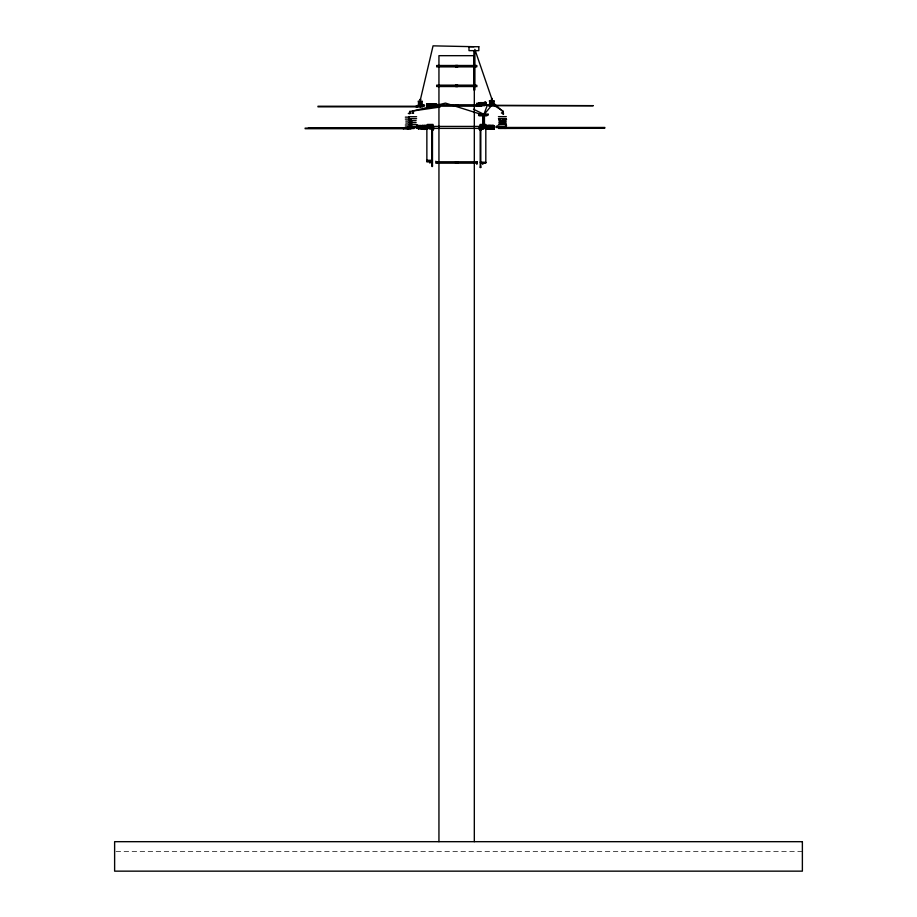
<?xml version="1.0" encoding="UTF-8"?>
<svg xmlns="http://www.w3.org/2000/svg" width="917" height="917" viewBox="0 0 917 917"><rect width="100%" height="100%" fill="white"/><g stroke="black" fill="none" stroke-linecap="round" stroke-linejoin="round"><path stroke-width="0.69" stroke-dasharray="4.58 3.44" d="M116.058 851.503L802.375 851.503"/><path stroke-width="1.38" d="M480.817 126.97L481.207 127.933M480.852 127.864C484.004 126.718 481.608 128.437 481.941 127.154M481.883 127.921L481.368 126.993M481.597 127.91L481.723 127.016L481.402 127.899M482.766 129.137L482.491 127.062L482.227 127.692M480.726 127.429L480.772 127.004M429.087 106.865L428.342 106.911L427.941 104.022L428.182 105.787L427.299 107.209L426.737 104.022L427.62 107.209L427.769 106.2M429.546 104.332L429.053 105.764M432.709 106.865L431.964 106.911L431.517 104.034L431.804 105.787L430.921 107.209L430.36 104.022L429.706 107.209L429.225 104.332M430.279 104.16L430.039 107.209L429.064 104.16M431.643 104.332L430.921 107.209L430.681 104.32L429.718 106.911L430.428 104.332M432.686 104.16L433.661 107.209L434.303 104.022L434.864 107.209L435.506 104.022L436.148 107.197L436.721 104.022L435.816 107.197L435.185 104.022L434.463 107.106L434.383 104.332M433.901 104.16L433.409 107.197L432.847 104.332M482.296 127.52L482.651 127.108M491.031 126.959L491.833 128.586L491.81 126.214M430.681 104.32L431.242 107.209L430.6 104.16M431.804 104.16L432.446 107.209L431.964 104.332M434.222 104.16L434.864 107.209L433.982 104.022L433.191 106.681L433.019 104.16M435.506 104.32L434.612 106.911L435.506 104.022L436.068 107.209L435.426 104.16M436.71 104.32L435.747 106.911L436.79 104.332M431.128 127.921C430.887 126.706 431.724 127.245 431.838 127.967M432.503 127.429L432.641 127.91M484.142 128.369L484.749 125.388L484.13 128.529L484.749 125.388L485.368 128.586L485.976 125.388L485.38 128.242L490.033 128.38L490.033 126.42M485.368 128.369L485.082 125.388L484.474 128.369M488.463 128.071C488.658 131.589 491.546 120.138 488.841 127.956M426.737 127.188C426.565 123.955 424.502 126.237 426.084 126.649C426.05 131.876 425.156 125.171 424.777 127.532C422.783 132.839 424.044 121.273 422.026 129.045C418.565 125.48 423.494 124.357 421.591 128.437C421.018 124.196 423.7 125.87 422.301 128.816C421.637 124.62 421.705 127.681 420.914 128.747C419.883 121.308 419.023 133.389 418.679 126.592C421.041 125.365 419.138 132.506 421.545 126.512C422.829 133.595 423.035 121.468 424.216 128.632C425.35 129.95 424.949 122.488 423.883 126.798C421.648 126.305 424.365 123.921 424.296 127.188M419.161 127.073C421.316 122.775 420.33 132.552 418.702 126.546C418.141 133.057 417.716 121.858 419.08 127.142C419.264 124.907 420.146 125.342 420.422 127.154C420.616 124.231 421.43 126.569 421.682 126.729C425.58 122.259 422.347 134.501 425.614 126.947C426.302 131.888 426.176 123.222 426.967 129.01C427.414 129.95 427.712 126.305 426.336 127.234M423.138 128.437L423.654 125.365L424.754 128.919L424.995 126.34L425.626 129.217L426.187 126.649L426.852 129.263L427.23 127.635L427.196 128.369M436.687 66.104L436.687 66.356M436.687 85.671L436.79 85.923M437.34 85.843L437.443 85.843M475.315 85.843L475.419 85.843M476.76 66.276L476.657 66.013M476.485 105.489L476.576 105.398M426.978 104.16L427.368 107.197L426.657 104.16M428.182 104.16L428.824 107.209L428.342 104.332M429.752 127.933C430.107 126.706 428.904 128.804 429.11 126.844L430.119 126.844M432.526 127.956L432.446 127.36M430.612 127.921C428.778 126.947 431.139 127.429 430.36 127.933M431.598 127.004L431.483 127.967M432.423 127.635C431.277 127.876 432.125 126.248 431.517 127.91M432.274 127.956L432.239 126.936L432.171 127.635M418.611 128.002L418.679 126.592M417.453 126.546L417.739 127.234L418.095 126.397L418.209 128.54L417.235 125.365L416.719 127.073L417.625 125.365L418.473 128.437L417.831 128.529L418.037 126.053L418.599 128.919L419 126.615M419.837 128.059L419.906 126.649M417.843 126.546C419.344 121.984 419.757 133.091 420.227 126.661C419.344 123.543 421.201 131.773 420.548 126.5C423.356 134.26 420.777 120.402 423.161 127.956M421.063 128.105L421.132 126.695M421.396 128.128L421.453 126.718M422.29 128.162L422.359 126.752M422.622 128.174L423.333 125.652L423.975 127.188M423.516 128.208L423.585 126.81M422.817 128.437C422.875 123.417 423.173 131.842 424.284 127.142M424.743 128.265L424.812 126.855M427.528 128.38C426.852 130.604 427.162 123.612 425.82 128.953C425.431 130.902 425.224 122.763 424.044 127.073M425.969 128.323L426.038 126.913M426.302 128.334L426.371 126.924M483.099 127.681L482.617 127.543M483.19 128.174L482.594 128.139L482.766 126.42L430.497 126.42L430.497 128.38L482.766 128.38M481.757 127.921L482.033 127.509M430.119 127.944L430.337 127.016M486.927 126.042L488.153 128.586L488.761 125.388L487.81 128.529L487.214 125.388L488.153 128.586L487.535 125.388L487.236 126.569M488.153 126.042L487.901 129.091L487.248 128.071M481.379 128.449L481.563 126.489M481.861 126.512L481.7 128.472L481.998 126.512M482.17 128.495L482.296 126.535M486.033 128.071C486.675 131.704 487.328 123.016 486.904 126.569M486.354 128.071L486.686 129.091L487.363 126.053M487.833 128.242L488.44 125.388L489.048 128.586L488.52 125.595L489.38 128.586L489.689 125.916L490.01 129.091L490.79 126.924L491.558 129.091L492.131 125.916L492.784 129.091L493.346 125.916L493.999 129.091L493.346 125.916L492.773 128.804L491.925 126.959M416.593 127.876L416.914 128.403M424.227 128.403L423.918 127.876L424.388 128.242M482.606 128.139L483.259 126.97M418.931 128.013L419.161 126.351L419.424 127.188M420.158 128.071L420.261 126.615M423.849 128.231L423.941 126.775M489.38 128.369L489.128 129.091L488.795 128.071M430.428 127.096L430.6 127.658M430.749 127.921L431.322 126.569M431.116 127.646L431.609 127.555M422.68 126.764L422.829 128.002M431.105 127.566L430.692 127.016L430.887 127.921M430.153 127.566L430.142 126.97M432.113 127.555L432.01 127.91M437.077 162.137L437.077 162.802M437.122 162.71L437.122 162.229M477.241 162.802L477.287 162.229M486.824 126.982L486.595 128.586L487.156 126.982M477.046 106.292L476.955 103.334L478.181 106.28L478.468 103.059L478.261 106.154M430.635 127.83L430.852 127.566M481.265 126.5L480.749 127.772L480.898 127.142M481.116 127.704L481.322 127.119M482.411 127.704L482.583 127.291M488.876 128.793L489.689 125.434L490.606 128.586L491.225 125.388L490.274 128.586L490.893 125.388L491.558 129.091L492.452 125.388L491.512 128.586L491.638 127.027M480.359 105.902C480.393 99.185 482.674 109.398 480.588 103.105C480.072 112.963 481.7 95.483 480.68 105.868M483.099 105.581L483.007 102.624L484.245 105.57L484.52 102.337L484.314 105.432M482.915 105.421L481.769 102.67L481.494 105.891L481.769 102.67L482.709 105.753L482.984 102.521L483.912 105.604L484.199 102.383L485.127 105.466L485.735 102.2L486.663 105.283L485.437 102.337L485.127 105.466L485.735 102.2L485.529 105.295M489.242 126.924L489.357 125.916L490.01 129.091L489.999 125.388L490.423 128.793M481.505 127.784L481.563 127.131M493.587 128.965L493.025 125.916L492.67 128.151L492.452 125.388L493.059 128.529L493.678 125.388L494.297 128.586L493.346 125.388L492.738 128.586L493.759 125.595L492.738 128.586L492.12 125.388L491.317 128.793M429.064 105.787L429.397 104.16M486.434 128.793L486.652 127.75M486.938 128.242C485.976 122.798 486.675 128.506 486.984 127.75M487.569 128.071L487.58 129.091L487.878 127.75M425.522 127.188C423.941 124.162 426.657 125.228 425.717 128.013M477.929 106.189C477.803 98.108 479.809 111.782 479.339 102.956M479.144 106.051L479.373 103.048L480.6 105.696L479.671 102.91L480.485 105.696M481.895 105.719L482.101 102.624L481.803 105.558L480.623 103.185L481.7 105.558M488.303 127.027L488.474 125.916L488.601 126.959M489.197 127.027L489.689 126.214L490.251 128.965M490.412 127.027L490.01 128.804L490.744 127.027M492.865 128.793L492.452 125.686L491.512 128.288L490.893 125.686L491.844 128.529L491.225 125.388L490.606 128.586L489.667 125.686L490.606 128.288L490.389 126.97M491.718 126.97L491.558 128.804M486.468 128.311C485.552 122.546 486.801 128.976 486.4 127.956M486.858 128.025L486.595 128.965M487.752 128.025L487.489 128.965M488.085 128.025L487.982 128.793M488.979 128.025L488.704 128.965M489.231 128.311L489.689 125.916L489.036 128.965M488.371 126.97L488.761 125.388L489.391 128.242M418.209 128.242L417.304 125.663L418.152 128.426M420.731 128.242L420.571 128.403M421.946 128.242L421.786 128.403M485.701 128.288L486.228 125.595L485.368 128.369M493.954 128.369L493.346 125.686L494.286 128.369M492.131 126.202L492.452 129.091L491.89 126.844M436.824 106.177L476.622 106.177L477.287 103.495L478.181 106.28L478.468 103.059L479.35 106.04M427.758 106.097C428.56 109.937 426.967 99.013 428.766 106.865M432.606 106.819L431.483 104.16M483.993 105.478L483.041 102.899L484.245 105.57L484.52 102.337L485.334 105.134M484.428 114.075L493.587 103.094L503.101 111.771L503.043 113.834M478.158 105.994L476.955 103.334L477.746 106.028M479.282 105.845C476.897 97.741 479.488 111.828 479.35 102.956M433.088 104.32L433.328 107.209L433.97 104.32M412.661 113.089L412.661 111.026L445.479 103.105L482.938 114.934L482.938 124.448M440.137 107.014L409.716 111.45L409.67 113.513M479.041 105.891L479.385 103.243L480.164 105.742M486.308 105.031L485.437 102.532L486.216 105.019M428.216 128.54L431.918 128.506L431.896 126.42L428.262 126.443M429.087 127.486L429.752 127.119M430.13 128.116L429.523 128.116M436.652 65.497L476.794 65.497M436.652 66.872L476.794 66.872M436.652 85.155L476.083 85.155M436.652 86.53L476.083 86.53M492.051 98.371L491.799 99.208M491.799 98.807L474.846 49.38M491.203 99.208L492.395 99.208M420.467 99.334L433.053 45.85L473.906 46.71M419.722 99.724L420.708 99.724M489.403 100.698L494.194 100.698M418.232 101.157L422.198 101.157M489.403 101.512L494.194 101.512M418.232 101.925L422.198 101.925M489.678 102.314L493.919 102.314M418.461 102.704L421.969 102.704M489.678 103.117L493.919 103.117M418.461 103.483L421.969 103.483M489.403 103.93L494.194 103.93M419.527 104.045L421.178 104.045M418.232 104.251L422.198 104.251M494.194 104.733L487.145 105.283L593.161 105.661M436.824 104.802L476.622 104.802M418.232 105.031L424.479 105.031L424.479 106.017L416.226 106.017L416.226 106.991L422.416 106.991M494.022 105.684L593.161 105.684M488.864 105.833L494.022 105.283M416.226 106.246L317.981 106.246L317.981 106.831L416.226 106.842M502.768 113.02L502.814 110.957L502.39 113.02M411.676 113.089L413.647 113.089M501.404 113.02L503.376 113.02M408.306 113.513L410.277 113.513M502.929 113.834L503.651 113.834M478.536 114.075L488.36 114.075M478.536 115.015L488.36 115.015M479.006 115.806L486.87 115.806M408.73 116.723L416.593 116.723M498.458 116.654L506.322 116.654M405.36 117.147L409.291 117.147M408.73 118.683L416.593 118.683M498.458 118.625L506.322 118.625M405.36 119.107L411.252 119.107M498.733 119.439L500.705 119.439M502.665 119.439L506.597 119.439M498.905 120.585L505.875 120.585M409.177 120.654L416.135 120.654M405.807 121.078L412.077 121.078M499.192 121.399L502.207 121.399M503.124 121.399L506.15 121.399M409.177 122.614L416.135 122.614M498.905 122.557L505.875 122.557M405.807 123.038L412.077 123.038M499.192 123.371L502.207 123.371M503.124 123.371L506.15 123.371M408.73 124.586L416.593 124.586M498.458 124.517L506.322 124.517M405.36 125.01L412.065 125.01M480.21 125.044L485.815 125.044M505.45 125.331L506.597 125.331M426.863 125.549L431.873 125.549L431.873 166.493L432.469 166.493L432.469 125.044L426.863 125.044L426.863 161.908L430.623 161.908M499.226 126.317L496.773 126.317L496.773 127.303L499.318 127.303M427.494 126.42L423.23 126.42L423.23 128.38L426.073 128.38M506.322 126.477L496.005 126.477L496.005 127.463L505.829 127.463L505.829 128.449M408.73 126.546L416.593 126.546L416.593 127.532L406.77 127.532L406.77 128.518L414.129 128.518M429.11 126.844L429.122 128.116M405.36 126.97L409.291 126.97M502.665 127.303L506.597 127.303L506.597 128.277M506.597 127.474L604.853 127.474L604.853 128.048L506.597 128.059M505.829 127.681L604.074 127.681L604.074 128.254L498.458 128.449M406.77 127.692L308.513 127.692L308.513 128.265L406.77 128.277M413.223 127.956L403.4 127.956L403.4 128.942L410.759 128.942M403.4 128.128L305.143 128.128L305.143 128.701L403.4 128.712M431.185 126.42L431.208 128.518L431.918 128.506M486.067 127.956L486.675 128.804M489.116 128.804L488.509 127.956M480.21 129.629L480.806 129.629M480.21 129.905L480.806 129.905M431.873 130.145L432.469 130.145M432.469 130.34L433.053 130.34L433.053 124.448L427.448 124.448L427.448 125.044M480.21 130.34L480.806 130.34M426.863 160.28L432.469 160.28M426.863 160.796L431.873 160.796M437.008 161.782L456.632 161.782L456.632 163.157L437.008 163.157M477.344 161.782L456.907 161.782L456.907 163.157L477.344 163.157M480.21 162.24L485.815 162.24M480.806 162.733L485.815 162.733M482.055 162.951L485.815 162.951L485.815 124.448L480.21 124.448L480.21 167.547L480.806 167.547L480.806 125.044M431.873 165.381L432.469 165.381M480.21 167.112L480.806 167.112M483.087 128.552L481.265 128.449L481.448 126.489L483.236 126.592M482.755 126.569L484.061 126.638L482.789 126.569M482.629 128.529L483.947 128.598L482.674 128.529M473.481 109.238L483.454 114.075M502.814 110.957L495.02 106.04L487.179 105.581L483.717 114.934L483.717 124.448M493.908 128.965L493.357 126.214L492.372 128.965M491.478 128.965L490.996 126.844M491.145 128.965L490.664 126.844M487.615 127.956L487.901 128.804L487.294 127.956M426.726 127.142L425.775 125.652L426.394 127.142M419.401 127.142C418.473 124.311 418.152 125.652 419.092 127.188M431.162 127.016L431.254 127.921M488.555 126.844L488.142 125.916M431.861 127.555L431.62 127.727M429.695 127.474L429.729 128.116M431.712 126.42L431.735 128.506M431.598 126.42L431.62 128.506M431.414 126.42L431.322 128.518M430.956 126.42L430.967 128.518L430.83 126.42M430.543 126.42L430.623 128.518M430.371 126.42L430.44 128.518M505.588 127.303L505.588 128.277M504.808 127.463L504.808 128.449M503.158 113.834L502.665 111.771M500.911 126.477L500.911 128.449M497.793 126.317L497.793 127.303M497.014 126.477L497.014 127.463M490.584 104.733L490.584 105.833M484.428 115.015L484.428 124.448M483.454 115.015L483.454 124.448M482.766 162.458L482.766 164.418M478.834 127.899L478.834 129.137M476.863 85.327L476.863 86.702M476.874 162.458L476.874 164.418M474.891 50.641L474.891 89.935L473.906 89.935L473.906 50.641M474.318 841.68L474.318 55.673L438.945 55.673L438.945 841.68M458.03 161.782L458.03 163.157M457.743 65.497L457.743 66.872M457.698 85.155L457.698 86.53M457.732 104.802L457.732 106.177M457.583 161.782L457.583 163.157M457.296 65.497L457.296 66.872M457.296 104.802L457.296 106.177M457.354 161.782L457.354 163.157M457.274 85.155L457.274 86.53M457.067 65.497L457.067 66.872M457.056 85.155L457.056 86.53M457.067 104.802L457.067 106.177M456.632 65.497L456.632 66.872M456.632 85.155L456.632 86.53M456.632 104.802L456.632 106.177M456.196 65.497L456.196 66.872M456.196 85.155L456.196 86.53M456.207 104.802L456.207 106.177M456.207 161.782L456.207 163.157M455.978 65.497L455.978 66.872M455.978 85.155L455.978 86.53M455.978 104.802L455.978 106.177M455.99 161.782L455.99 163.157M455.543 65.497L455.543 66.872M455.543 85.155L455.543 86.53M455.543 104.802L455.543 106.177M455.554 161.782L455.554 163.157M436.859 105.054L436.859 106.005M435.804 161.232L435.804 163.192M433.844 127.818L433.844 129.056M429.913 128.025L429.913 129.01M429.913 161.232L429.913 163.192M423.631 105.031L423.631 106.017M420.467 99.724L420.433 98.91L420.215 99.724M420.353 105.031L420.353 106.991M417.086 106.017L417.086 106.991M415.573 126.546L415.573 127.532M413.086 111.026L413.154 113.089M411.676 126.546L411.676 128.518M409.784 113.513L409.716 111.45L409.291 113.513M408.306 126.97L408.306 128.942M407.778 127.532L407.778 128.518M429.397 104.435L430.039 107.209L429.397 104.435M431.632 104.572L430.99 106.911L431.632 104.572M436.859 105.398L436.859 105.398M437.684 162.389L437.684 162.298M475.957 85.751L475.957 85.671M483.121 126.97L483.041 128.174L483.11 126.97M421.602 128.002L421.212 125.365L420.697 127.108L421.293 125.663L421.614 127.956M417.12 126.695L417.556 125.365L417.12 126.695M419.55 126.695L419.997 125.365L419.55 126.695M421.992 126.695L422.439 125.365L421.992 126.695M424.433 126.695L424.88 125.365L424.433 126.695M485.116 105.168L484.554 102.635L485.093 105.18M478.823 46.71L469 46.71L469 50.641L478.823 50.641L478.823 46.71M802.375 841.68L114.625 841.68L114.625 871.15L802.375 871.15L802.375 841.68"/></g></svg>
